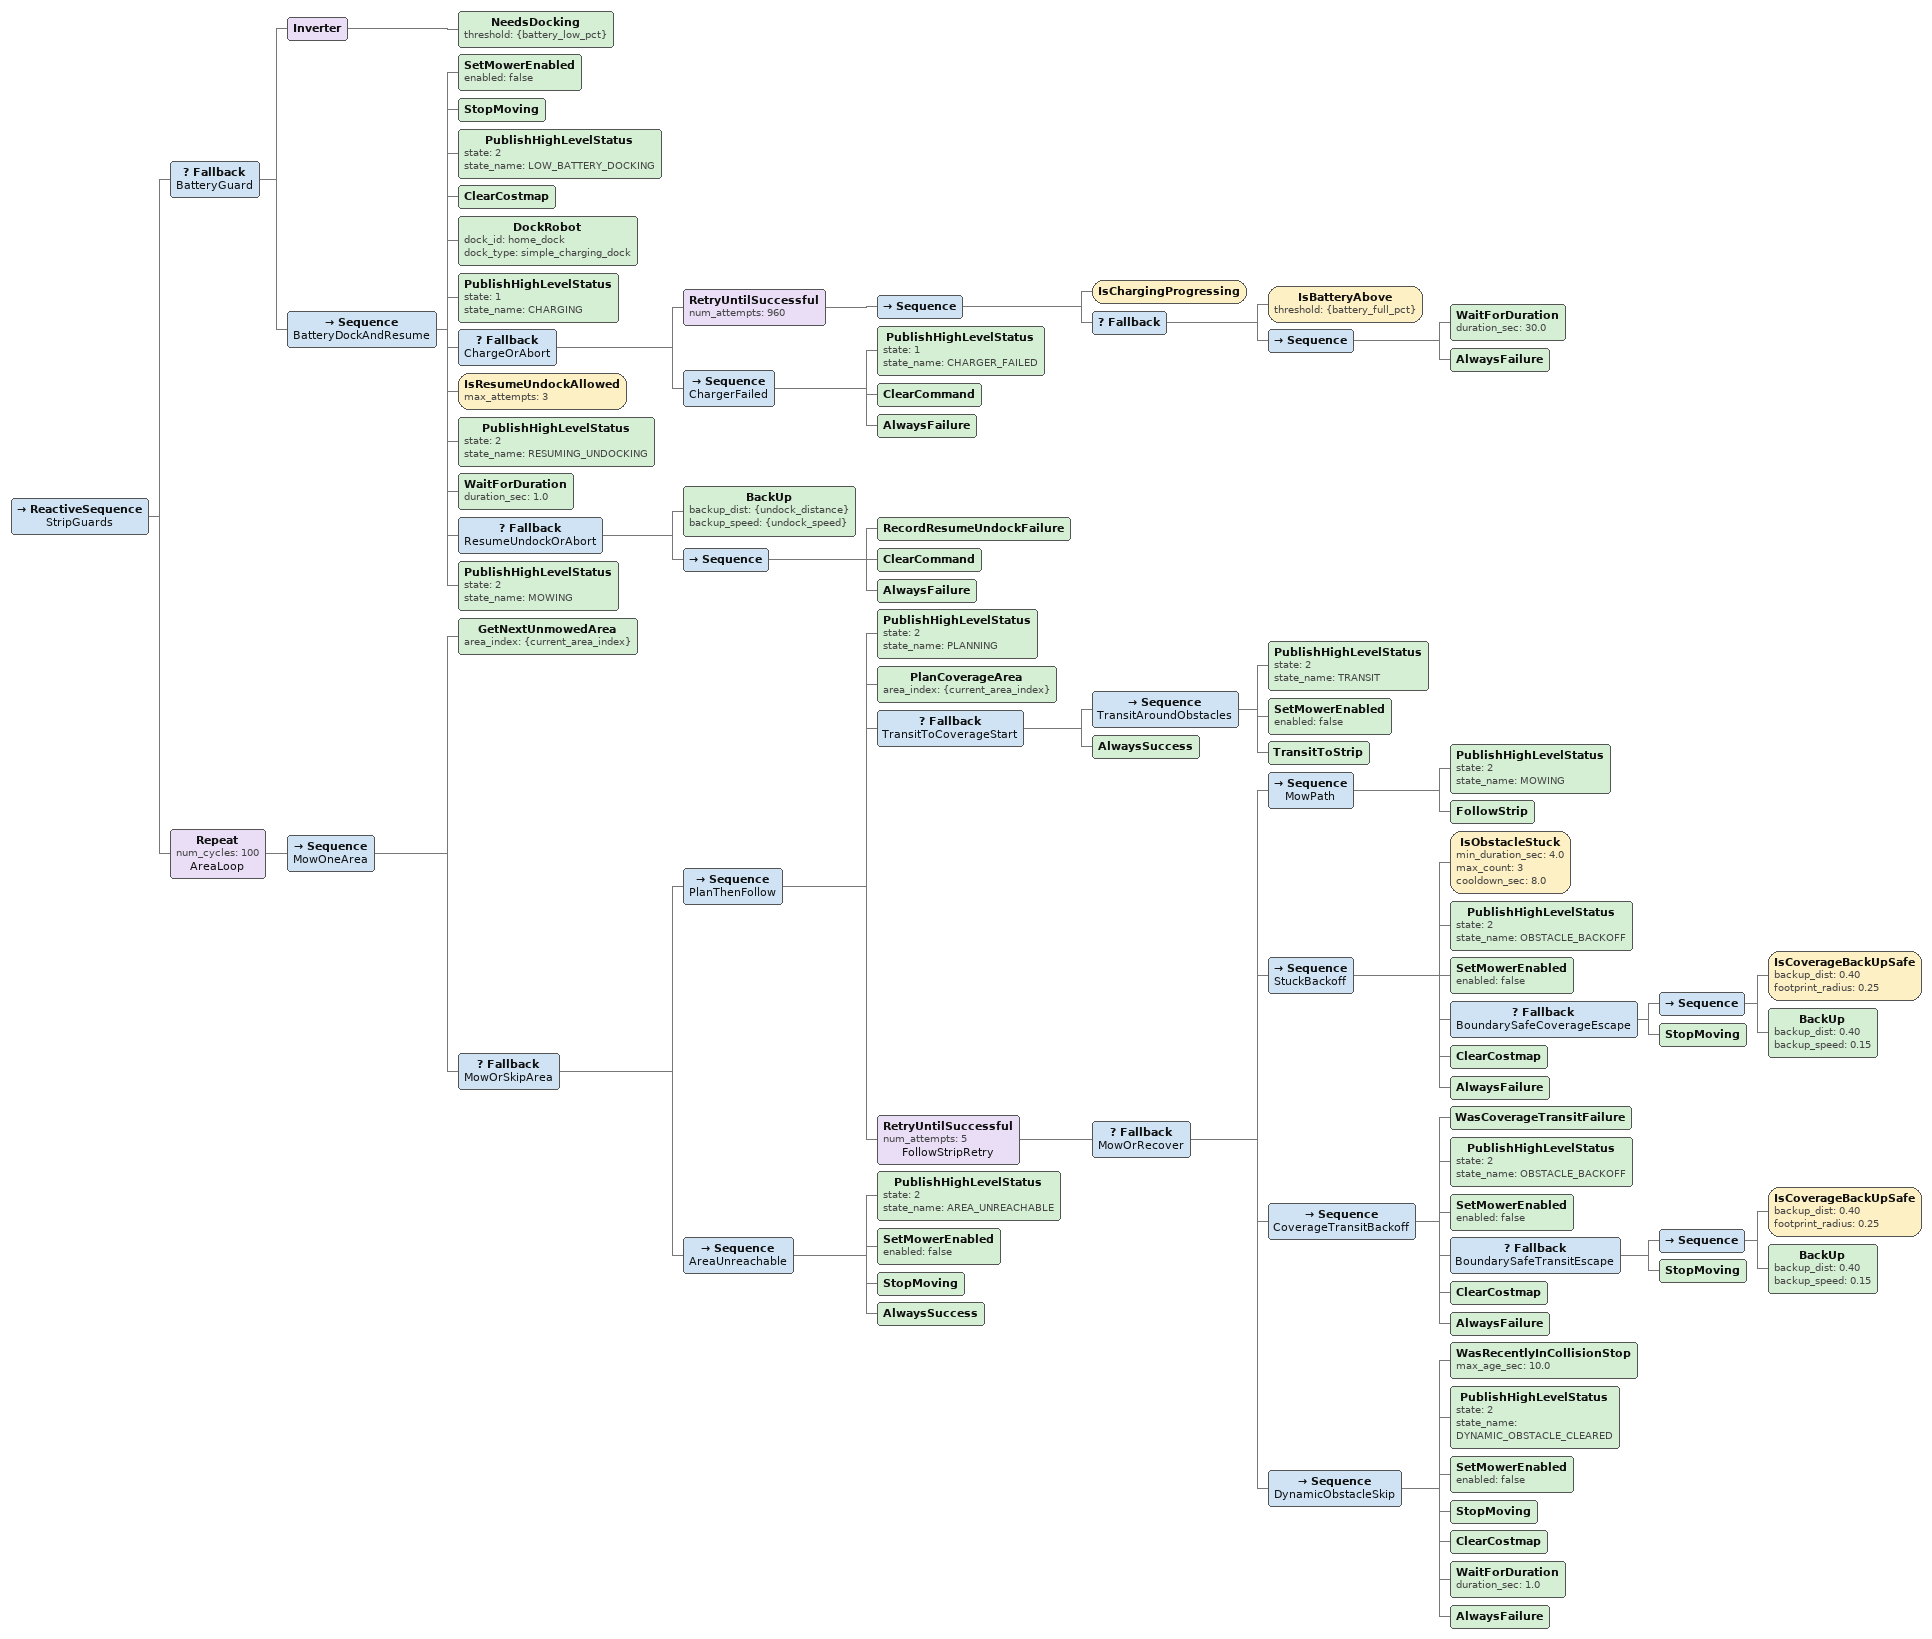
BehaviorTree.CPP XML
<ReactiveSequence name="StripGuards">

  <!-- Reactive battery check -->
  <Fallback name="BatteryGuard">
    <Inverter><NeedsDocking threshold="{battery_low_pct}"/></Inverter>
    <Sequence name="BatteryDockAndResume">
      <SetMowerEnabled enabled="false"/>
      <StopMoving/>
      <PublishHighLevelStatus state="2" state_name="LOW_BATTERY_DOCKING"/>
      <ClearCostmap/>
      <DockRobot dock_id="home_dock" dock_type="simple_charging_dock"/>
      <PublishHighLevelStatus state="1" state_name="CHARGING"/>
      <Fallback name="ChargeOrAbort">
        <RetryUntilSuccessful num_attempts="960">
          <Sequence>
            <IsChargingProgressing/>
            <Fallback>
              <IsBatteryAbove threshold="{battery_full_pct}"/>
              <Sequence>
                <WaitForDuration duration_sec="30.0"/>
                <AlwaysFailure/>
              </Sequence>
            </Fallback>
          </Sequence>
        </RetryUntilSuccessful>
        <Sequence name="ChargerFailed">
          <PublishHighLevelStatus state="1" state_name="CHARGER_FAILED"/>
          <ClearCommand/>
          <AlwaysFailure/>
        </Sequence>
      </Fallback>
      <IsResumeUndockAllowed max_attempts="3"/>
      <PublishHighLevelStatus state="2" state_name="RESUMING_UNDOCKING"/>
      <WaitForDuration duration_sec="1.0"/>
      <Fallback name="ResumeUndockOrAbort">
  <BackUp backup_dist="{undock_distance}" backup_speed="{undock_speed}"/>
        <Sequence>
          <RecordResumeUndockFailure/>
          <ClearCommand/>
          <AlwaysFailure/>
        </Sequence>
      </Fallback>
      <PublishHighLevelStatus state="2" state_name="MOWING"/>
    </Sequence>
  </Fallback>

  <Repeat num_cycles="100" name="AreaLoop">
    <Sequence name="MowOneArea">
      <GetNextUnmowedArea area_index="{current_area_index}"/>
      <Fallback name="MowOrSkipArea">
        <Sequence name="PlanThenFollow">
          <PublishHighLevelStatus state="2" state_name="PLANNING"/>
          <PlanCoverageArea area_index="{current_area_index}"/>
          <Fallback name="TransitToCoverageStart">
            <Sequence name="TransitAroundObstacles">
              <PublishHighLevelStatus state="2" state_name="TRANSIT"/>
              <!-- Blade off while circumnavigating; FollowStrip
                   re-enables it when mowing resumes. -->
              <SetMowerEnabled enabled="false"/>
              <TransitToStrip/>
            </Sequence>
            <AlwaysSuccess/>
          </Fallback>
          <RetryUntilSuccessful num_attempts="5" name="FollowStripRetry">
            <Fallback name="MowOrRecover">
            <Sequence name="MowPath">
              <PublishHighLevelStatus state="2" state_name="MOWING"/>
              <FollowStrip/>
            </Sequence>
            <Sequence name="StuckBackoff">
              <IsObstacleStuck min_duration_sec="4.0" max_count="3" cooldown_sec="8.0"/>
              <PublishHighLevelStatus state="2" state_name="OBSTACLE_BACKOFF"/>
              <SetMowerEnabled enabled="false"/>
              <Fallback name="BoundarySafeCoverageEscape">
                <Sequence>
                  <IsCoverageBackUpSafe backup_dist="0.40" footprint_radius="0.25"/>
                  <BackUp backup_dist="0.40" backup_speed="0.15"/>
                </Sequence>
                <StopMoving/>
              </Fallback>
              <ClearCostmap/>
              <AlwaysFailure/>
            </Sequence>
            <Sequence name="CoverageTransitBackoff">
              <WasCoverageTransitFailure/>
              <PublishHighLevelStatus state="2" state_name="OBSTACLE_BACKOFF"/>
              <SetMowerEnabled enabled="false"/>
              <Fallback name="BoundarySafeTransitEscape">
                <Sequence>
                  <IsCoverageBackUpSafe backup_dist="0.40" footprint_radius="0.25"/>
                  <BackUp backup_dist="0.40" backup_speed="0.15"/>
                </Sequence>
                <StopMoving/>
              </Fallback>
              <ClearCostmap/>
              <AlwaysFailure/>
            </Sequence>
            <!-- Dynamic-obstacle clear gate: ClearCostmap +
                 brief wait, then re-tick FollowStrip on the
                 same path. -->
            <Sequence name="DynamicObstacleSkip">
              <WasRecentlyInCollisionStop max_age_sec="10.0"/>
              <PublishHighLevelStatus state="2" state_name="DYNAMIC_OBSTACLE_CLEARED"/>
              <SetMowerEnabled enabled="false"/>
              <StopMoving/>
              <ClearCostmap/>
              <WaitForDuration duration_sec="1.0"/>
              <AlwaysFailure/>
            </Sequence>
            </Fallback>
          </RetryUntilSuccessful>
        </Sequence>
        <Sequence name="AreaUnreachable">
          <PublishHighLevelStatus state="2" state_name="AREA_UNREACHABLE"/>
          <SetMowerEnabled enabled="false"/>
          <StopMoving/>
          <AlwaysSuccess/>
        </Sequence>
      </Fallback>
    </Sequence>
  </Repeat>

</ReactiveSequence>
